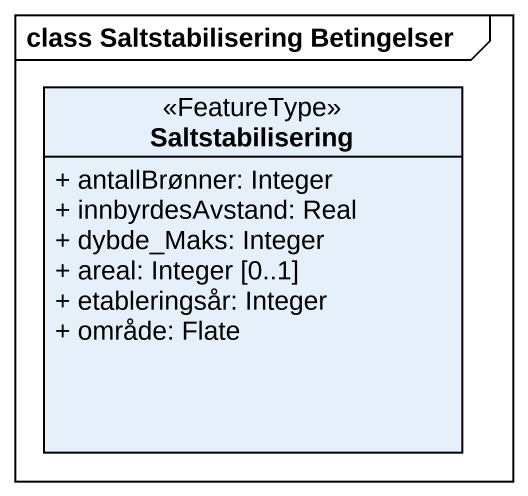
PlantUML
@startuml
mainframe class Saltstabilisering Betingelser
hide circle
hide empty members
skinparam classAttributeIconSize 0
class Saltstabilisering <<FeatureType>> {
  + antallBrønner: Integer
  + innbyrdesAvstand: Real
  + dybde_Maks: Integer
  + areal: Integer [0..1]
  + etableringsår: Integer
  + område: Flate
}
@enduml
